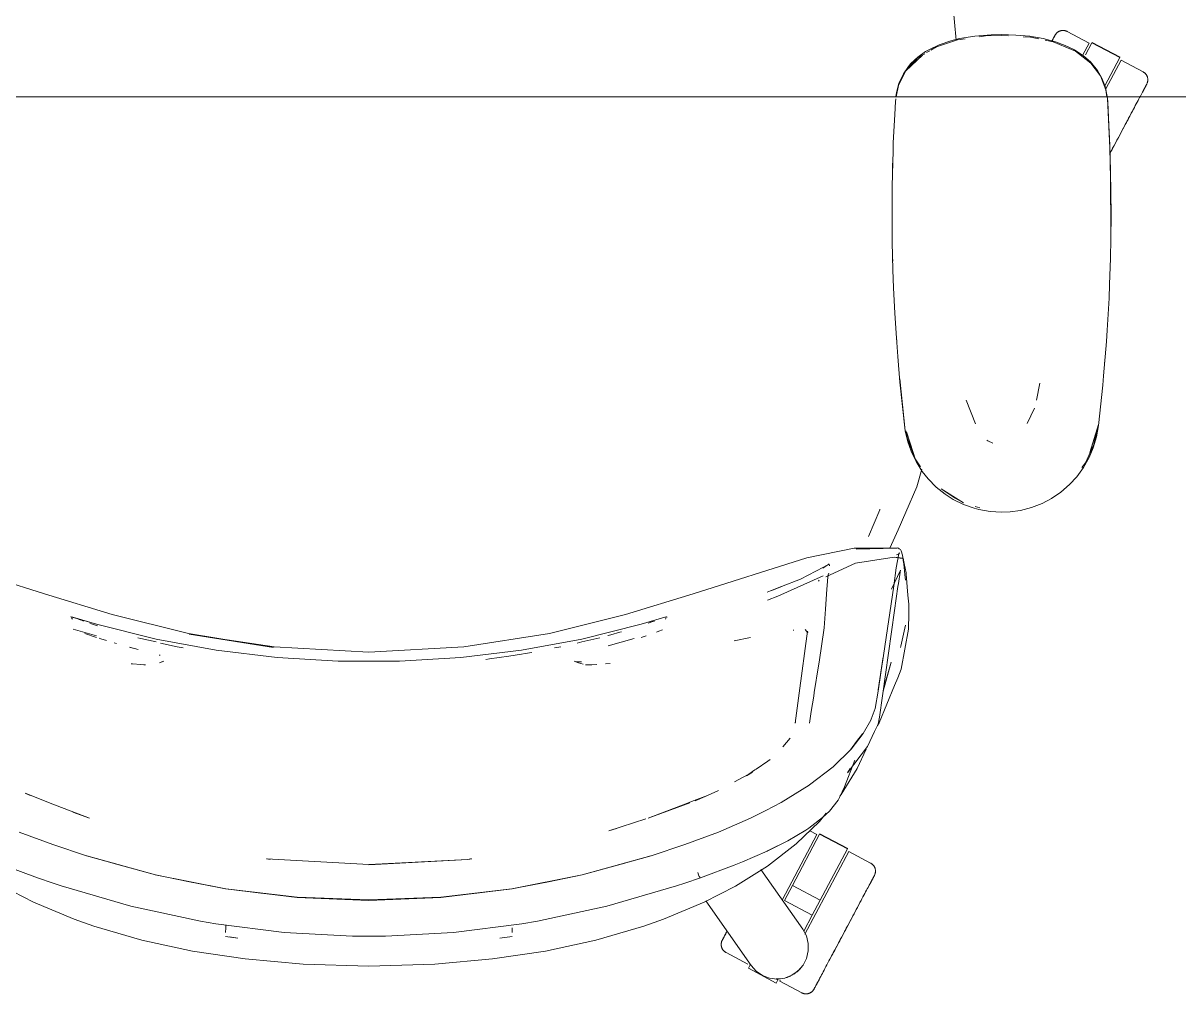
# Model space of a CAD drawing. Header units: millimetres. Extents: x 155927 to 317870, y -36033 to 97293.
# Drawn here: x 178124 to 178635, y 19791 to 20220 of the extents above; entities that cross this region are included whole.
import ezdxf

# ---------------------------------------------------------------- set-up
doc = ezdxf.new("R2010")
doc.units = ezdxf.units.MM
doc.header["$MEASUREMENT"] = 0
doc.layers.add('G-IMPT', color=8, linetype='CONTINUOUS', lineweight=9)
doc.layers.add('I-FURN', color=8, linetype='CONTINUOUS', lineweight=9)

msp = doc.modelspace()

# ---------------------------------------------------------------- linework, layer by layer
at = {"layer": 'G-IMPT'}
for p, q in [((178536.92, 20212.72), (178535.47, 20228.6)), ((178534.45, 20212.43), (178538.38, 20213.4)), ((178538.38, 20213.4), (178545.14, 20214.52)), ((178552.45, 20215.1), (178545.14, 20214.52)), ((178549.8, 20214.58), (178547.01, 20214.19)), ((178549.8, 20214.58), (178556.96, 20214.81)), ((178552.45, 20215.1), (178556.96, 20215.19)), ((178556.96, 20215.19), (178563.3, 20215.01)), ((178560.07, 20214.62), (178556.96, 20214.81)), ((178569.45, 20214.44), (178563.3, 20215.01)), ((178569.79, 20214.03), (178566.58, 20214.22)), ((178569.45, 20214.44), (178575.38, 20213.44)), ((178573.54, 20213.26), (178569.79, 20214.03)), ((178580.86, 20212.01), (178575.38, 20213.44)), ((178524.73, 20208.48), (178523.35, 20207.68)), ((178529.36, 20210.69), (178524.73, 20208.48)), ((178528.14, 20209.82), (178525.69, 20208.36)), ((178537.54, 20212.85), (178528.14, 20209.82)), ((178534.45, 20212.43), (178529.36, 20210.69)), ((178540.83, 20213.32), (178537.54, 20212.85)), ((178579.75, 20211.99), (178576.28, 20212.69)), ((178579.75, 20211.99), (178585.37, 20209.66)), ((178580.86, 20212.01), (178585.2, 20210.43)), ((178589.27, 20208.44), (178585.2, 20210.43)), ((178589.77, 20207.82), (178585.37, 20209.66)), ((178589.27, 20208.44), (178593.32, 20205.79)), ((178521.93, 20206.06), (178514.54, 20199.15)), ((178519.84, 20204.86), (178514.54, 20199.15)), ((178520.31, 20204.64), (178516.77, 20201.56)), ((178516.85, 20202.37), (178519.9, 20205.23)), ((178523, 20206.75), (178519.84, 20204.86)), ((178519.9, 20205.23), (178523.35, 20207.68)), ((178521.93, 20206.06), (178520.46, 20204.78)), ((178525.22, 20208.08), (178523.78, 20207.22)), ((178596.55, 20202.6), (178589.77, 20207.82)), ((178593.32, 20205.79), (178596.36, 20203.12)), ((178599.43, 20199.38), (178596.36, 20203.12)), ((178513.43, 20196.92), (178514.54, 20199.15)), ((178513.52, 20197.82), (178515.72, 20201.04)), ((178514.54, 20199.15), (178516.77, 20201.56)), ((178516.85, 20202.37), (178515.72, 20201.04)), ((178600.72, 20196.98), (178596.55, 20202.6)), ((178601.39, 20195.95), (178599.43, 20199.38)), ((178510.46, 20189.54), (178511.53, 20193.5)), ((178513.43, 20196.92), (178511.33, 20192.66)), ((178513.52, 20197.82), (178511.53, 20193.5)), ((178603.13, 20190.78), (178600.72, 20196.98)), ((178601.39, 20195.95), (178602.79, 20192.3)), ((178510.22, 20187.61), (178510.46, 20189.54)), ((178511.33, 20192.66), (178510.39, 20187.61)), ((178603.15, 20190.96), (178602.79, 20192.3)), ((178603.13, 20190.78), (178603.61, 20187.61)), ((178603.15, 20190.96), (178603.6, 20188.56)), ((178603.85, 20186.92), (178603.6, 20188.56)), ((178509.68, 20179.87), (178509.96, 20185.54)), ((178510.24, 20186.79), (178509.96, 20185.31)), ((178509.96, 20185.54), (178510.12, 20186.79)), ((178604.9, 20166.34), (178603.85, 20186.92)), ((178604.94, 20165.13), (178603.85, 20186.92)), ((178603.85, 20186.92), (178603.96, 20185.31)), ((178604.94, 20165.13), (178603.96, 20185.31)), ((178509.68, 20179.87), (178509.06, 20167.31)), ((178508.94, 20163.77), (178509.06, 20167.31)), ((178508.56, 20148.1), (178508.94, 20163.77)), ((178605.4, 20144.95), (178604.9, 20166.34)), ((178605.24, 20154.78), (178604.9, 20166.34)), ((178604.9, 20166.34), (178604.94, 20165.13)), ((178605.4, 20144.95), (178604.94, 20165.13)), ((178508.85, 20159.72), (178508.74, 20157.04)), ((178508.74, 20154.82), (178508.74, 20157.04)), ((178605.36, 20124.76), (178605.24, 20154.78)), ((178605.4, 20144.95), (178605.24, 20154.78)), ((178605.24, 20154.78), (178605.44, 20135.56)), ((178508.56, 20148.1), (178508.51, 20143.59)), ((178605.38, 20146.98), (178605.3, 20149.19)), ((178605.36, 20144.95), (178605.38, 20146.98)), ((178508.51, 20143.59), (178508.52, 20128.87)), ((178605.36, 20124.76), (178605.4, 20144.95)), ((178605.36, 20124.76), (178605.44, 20135.56)), ((178508.59, 20123.4), (178508.52, 20128.87)), ((178508.59, 20123.4), (178508.88, 20111.09)), ((178605.36, 20124.76), (178605.19, 20116.34)), ((178508.72, 20116.62), (178508.73, 20118.7)), ((178508.8, 20114.97), (178508.72, 20116.62)), ((178604.8, 20104.58), (178605.19, 20116.34)), ((178509.18, 20103.22), (178508.88, 20111.09)), ((178604.94, 20109.47), (178605.05, 20111.4)), ((178605.05, 20111.4), (178605.07, 20112.9)), ((178509.18, 20103.22), (178509.72, 20091.91)), ((178604.8, 20104.58), (178604.55, 20098.56)), ((178603.74, 20084.42), (178604.55, 20098.56)), ((178510.28, 20083.04), (178509.72, 20091.91)), ((178510.28, 20083.04), (178511.01, 20072.75)), ((178510.41, 20081), (178510.32, 20082.9)), ((178510.41, 20081), (178510.55, 20079.58)), ((178603.41, 20079.33), (178603.74, 20084.42)), ((178603.41, 20079.33), (178602.16, 20064.28)), ((178511.99, 20061.35), (178511.01, 20072.75)), ((178602.76, 20071.15), (178602.59, 20069.47)), ((178514.34, 20039.92), (178511.89, 20062.87)), ((178511.89, 20062.87), (178514.01, 20042.73)), ((178514.34, 20039.92), (178511.99, 20061.35)), ((178573.94, 20060.94), (178572.37, 20053.5)), ((178601.82, 20060.15), (178599.91, 20042.22)), ((178602.16, 20064.28), (178601.82, 20060.15)), ((178541.24, 20053.44), (178545.39, 20043.01)), ((178568.34, 20043.1), (178571.61, 20049.89)), ((178514.34, 20039.92), (178514.01, 20042.73)), ((178514.34, 20039.92), (178515.5, 20034.95)), ((178514.56, 20039.84), (178515.14, 20036.79)), ((178518.74, 20027.56), (178514.93, 20039.42)), ((178517.84, 20030.27), (178514.93, 20039.42)), ((178599.91, 20042.73), (178596.08, 20030.27)), ((178596.08, 20030.27), (178599, 20039.42)), ((178597.87, 20033.76), (178599.78, 20042.17)), ((178599.91, 20042.73), (178599, 20039.42)), ((178599.91, 20042.22), (178599.02, 20037.18)), ((178515.14, 20036.79), (178518.34, 20028.6)), ((178516.95, 20030.82), (178515.5, 20034.95)), ((178550.91, 20035.49), (178550.46, 20035.78)), ((178553.14, 20034.47), (178550.91, 20035.49)), ((178597.55, 20032.31), (178599.02, 20037.18)), ((178519.14, 20026.24), (178516.95, 20030.82)), ((178518.74, 20027.56), (178517.84, 20030.27)), ((178597.87, 20033.76), (178594.13, 20025.7)), ((178595.74, 20028.08), (178597.55, 20032.31)), ((178518.74, 20027.56), (178521.17, 20023.99)), ((178519.14, 20026.24), (178521.87, 20021.92)), ((178592.54, 20023.59), (178594.13, 20025.7)), ((178595.74, 20028.08), (178593.23, 20023.63)), ((178519.43, 20015.08), (178521.68, 20022.9)), ((178524.49, 20018.61), (178521.87, 20021.92)), ((178590.23, 20019.55), (178587.07, 20016.11)), ((178590.23, 20019.55), (178593.23, 20023.63)), ((178519.43, 20015.08), (178514.57, 20003.96)), ((178528.04, 20015), (178524.49, 20018.61)), ((178528.04, 20015), (178532.01, 20011.81)), ((178540.17, 20007.95), (178530.22, 20014.28)), ((178536.49, 20010.11), (178530.22, 20014.28)), ((178583.23, 20012.79), (178587.07, 20016.11)), ((178535.56, 20009.55), (178532.01, 20011.81)), ((178540.07, 20007.31), (178535.56, 20009.55)), ((178540.17, 20007.95), (178536.49, 20010.11)), ((178579.06, 20009.96), (178574.9, 20007.77)), ((178579.06, 20009.96), (178583.23, 20012.79)), ((178498.12, 19993.06), (178503.04, 20004.92)), ((178503.14, 20005.18), (178503.04, 20004.92)), ((178514.57, 20003.96), (178511.15, 19996.12)), ((178540.07, 20007.31), (178544.84, 20005.6)), ((178546.97, 20005.03), (178544.84, 20005.6)), ((178545.28, 20006.4), (178547.31, 20005.78)), ((178551.92, 20004.15), (178546.97, 20005.03)), ((178556.96, 20003.86), (178551.92, 20004.15)), ((178556.96, 20003.86), (178560.81, 20004.03)), ((178565.32, 20004.68), (178560.81, 20004.03)), ((178565.32, 20004.68), (178570.19, 20005.94)), ((178574.9, 20007.77), (178570.19, 20005.94)), ((178511.15, 19996.12), (178507.58, 19987.95)), ((178133.37, 19967.73), (178083.13, 19983.72)), ((178420.49, 19967.73), (178470.73, 19983.72)), ((178470.73, 19983.72), (178491.68, 19987.92)), ((178491.68, 19987.92), (178510.55, 19987.96)), ((178492.38, 19981.29), (178509.43, 19984)), ((178492.57, 19987.48), (178511.02, 19988.06)), ((178492.57, 19987.48), (178510.55, 19987.96)), ((178513.01, 19983.32), (178509.43, 19984)), ((178513.01, 19983.32), (178509.47, 19983.94)), ((178509.47, 19983.94), (178513.42, 19983.55)), ((178511.13, 19988.09), (178510.27, 19987.9)), ((178510.27, 19987.9), (178510.38, 19987.92)), ((178510.55, 19987.96), (178510.38, 19987.92)), ((178511.48, 19985.46), (178510.38, 19979.19)), ((178510.94, 19985.11), (178510.44, 19985.03)), ((178511.02, 19988.06), (178510.55, 19987.96)), ((178510.94, 19985.11), (178511.48, 19985.43)), ((178511.13, 19988.09), (178511.71, 19987.7)), ((178511.31, 19984.84), (178511.87, 19985.93)), ((178511.31, 19984.84), (178511.48, 19985.46)), ((178511.48, 19985.43), (178511.87, 19985.93)), ((178512.2, 19987.32), (178511.71, 19987.7)), ((178512.2, 19987.32), (178512.52, 19986.78)), ((178513.07, 19984.92), (178512.52, 19986.78)), ((178513.61, 19981.64), (178513.07, 19984.92)), ((178513.87, 19981.23), (178513.42, 19983.55)), ((178468.01, 19974.3), (178478.12, 19979.58)), ((178480.58, 19980.93), (178477.87, 19979.09)), ((178480.58, 19980.93), (178478.12, 19979.58)), ((178492.38, 19981.29), (178479.2, 19975.3)), ((178480.58, 19980.93), (178480.41, 19980.96)), ((178480.71, 19980.9), (178480.58, 19980.93)), ((178480.85, 19980.21), (178480.71, 19980.9)), ((178508.28, 19969.79), (178512.28, 19978.22)), ((178509.26, 19971.34), (178510.38, 19979.19)), ((178512.28, 19978.22), (178512.14, 19977.35)), ((178513.61, 19981.64), (178513.68, 19981.03)), ((178514.2, 19976.34), (178513.68, 19981.03)), ((178513.87, 19981.23), (178514.68, 19976.98)), ((178457.91, 19966.75), (178478.06, 19975.67)), ((178468.01, 19974.3), (178459.54, 19971.04)), ((178475.89, 19973.29), (178476.17, 19973.73)), ((178479.66, 19969.87), (178479.92, 19973.28)), ((178479.96, 19973.65), (178479.92, 19973.28)), ((178479.96, 19973.65), (178480.24, 19976.11)), ((178480.24, 19976.11), (178480.27, 19976.17)), ((178480.54, 19976.95), (178480.27, 19976.17)), ((178512.14, 19977.35), (178511.31, 19972.33)), ((178514.2, 19976.34), (178514.41, 19973.75)), ((178514.72, 19976.51), (178514.68, 19976.98)), ((178515.52, 19967.19), (178514.72, 19976.51)), ((178454.64, 19969.02), (178453.23, 19968.47)), ((178454.64, 19969.02), (178459.75, 19971.05)), ((178459.54, 19971.04), (178454.64, 19969.02)), ((178459.75, 19971.05), (178455.22, 19969.25)), ((178479.66, 19969.87), (178479.03, 19961.03)), ((178504.71, 19940.46), (178509.26, 19971.34)), ((178509.65, 19960.37), (178511.09, 19971.03)), ((178511.31, 19972.33), (178511.09, 19971.03)), ((178163.34, 19958.55), (178133.37, 19967.73)), ((178420.49, 19967.73), (178390.51, 19958.55)), ((178453.32, 19965), (178457.91, 19966.75)), ((178515.52, 19967.19), (178515.86, 19963.23)), ((178515.86, 19963.23), (178515.86, 19959.06)), ((178145.17, 19957.59), (178144.93, 19957.46)), ((178156.39, 19954.32), (178145.17, 19957.59)), ((178163.34, 19958.55), (178197.03, 19950.24)), ((178356.83, 19950.24), (178390.51, 19958.55)), ((178408.46, 19957.53), (178408.16, 19957.46)), ((178408.68, 19957.59), (178408.46, 19957.53)), ((178408.92, 19957.5), (178408.68, 19957.59)), ((178478.41, 19952.78), (178479.03, 19961.03)), ((178509.65, 19960.37), (178502.98, 19913.15)), ((178515.84, 19952.09), (178515.86, 19959.06)), ((178145.71, 19956.5), (178145.32, 19957.11)), ((178145.71, 19956.5), (178145.56, 19956.71)), ((178156.39, 19954.32), (178145.57, 19957.44)), ((178145.86, 19957.38), (178145.57, 19957.44)), ((178156.39, 19954.32), (178145.86, 19957.38)), ((178149.64, 19956.05), (178148.57, 19956.45)), ((178150.61, 19955.7), (178149.64, 19956.05)), ((178153.36, 19954.71), (178154.17, 19954.43)), ((178156.39, 19953.69), (178154.17, 19954.43)), ((178182.71, 19947.77), (178156.39, 19954.32)), ((178156.39, 19953.69), (178156.85, 19953.54)), ((178371.15, 19947.77), (178397.46, 19954.32)), ((178397.46, 19954.32), (178407.89, 19957.39)), ((178402.66, 19955.48), (178400.56, 19954.74)), ((178402.66, 19955.48), (178403.32, 19955.72)), ((178408.16, 19957.46), (178407.89, 19957.39)), ((178408.15, 19956.5), (178408.53, 19957.11)), ((178408.15, 19956.5), (178408.29, 19956.71)), ((178478.4, 19952.7), (178476.19, 19937.49)), ((178478.4, 19952.7), (178478.41, 19952.78)), ((178514.43, 19953.96), (178512.38, 19944.65)), ((178156.4, 19949.13), (178145.97, 19952.16)), ((178151.21, 19950.25), (178153.38, 19949.49)), ((178154.09, 19949.24), (178153.38, 19949.49)), ((178154.09, 19949.24), (178156.4, 19948.47)), ((178157.53, 19948.09), (178158.31, 19947.84)), ((178158.31, 19947.84), (178160.81, 19947.05)), ((178175.97, 19948.01), (178174.69, 19948.35)), ((178182.72, 19946.45), (178175.97, 19948.01)), ((178182.71, 19947.77), (178209.38, 19942.84)), ((178197.03, 19950.24), (178234.77, 19943.98)), ((178234.94, 19944.24), (178197.4, 19949.97)), ((178234.77, 19943.98), (178197.4, 19949.97)), ((178356.83, 19950.24), (178318.91, 19944.24)), ((178371.15, 19947.77), (178344.48, 19942.84)), ((178377.88, 19948.01), (178371.13, 19946.45)), ((178377.88, 19948.01), (178379.18, 19948.34)), ((178382.9, 19949.31), (178382.72, 19949.26)), ((178394.36, 19948.04), (178382.85, 19944.81)), ((178384.04, 19949.62), (178382.9, 19949.31)), ((178384.04, 19949.62), (178388.04, 19950.74)), ((178388.04, 19950.74), (178388.72, 19950.95)), ((178397.45, 19948.48), (178399.67, 19949.21)), ((178405.22, 19951.19), (178404.2, 19950.82)), ((178405.22, 19951.19), (178406.87, 19951.81)), ((178438.6, 19947.01), (178445.85, 19948.42)), ((178465.07, 19951.69), (178464.73, 19951.65)), ((178467.4, 19923.86), (178471.14, 19951.19)), ((178470.02, 19952.04), (178471.26, 19950.48)), ((178471.14, 19951.19), (178471.18, 19950.93)), ((178471.23, 19950.69), (178471.18, 19950.93)), ((178515.84, 19952.09), (178512.6, 19934.4)), ((178164.1, 19946.06), (178165.22, 19945.73)), ((178170.89, 19944.15), (178174.75, 19943.16)), ((178170.89, 19944.15), (178172.42, 19943.76)), ((178192.12, 19944.29), (178184.7, 19946)), ((178194.75, 19943.82), (178192.12, 19944.29)), ((178209.38, 19942.84), (178236.3, 19939.54)), ((178234.94, 19944.24), (178276.93, 19941.88)), ((178318.91, 19944.24), (178276.93, 19941.88)), ((178344.48, 19942.84), (178317.56, 19939.54)), ((178359.11, 19943.8), (178361.92, 19944.34)), ((178369.15, 19946), (178371.13, 19946.45)), ((178512.38, 19944.65), (178512.23, 19944.07)), ((178184.51, 19940.56), (178184.1, 19940.69)), ((178186.11, 19937.89), (178184.17, 19937.2)), ((178186.11, 19937.89), (178185.26, 19937.71)), ((178263.37, 19937.89), (178236.3, 19939.54)), ((178290.49, 19937.89), (178263.37, 19937.89)), ((178290.49, 19937.89), (178317.56, 19939.54)), ((178330.32, 19938.93), (178328.67, 19938.74)), ((178338.85, 19940.22), (178330.32, 19938.93)), ((178338.85, 19940.22), (178344.47, 19941.07)), ((178344.47, 19941.07), (178346.1, 19941.32)), ((178349, 19941.87), (178346.1, 19941.32)), ((178368.79, 19937.67), (178367.74, 19937.89)), ((178367.74, 19937.89), (178369.69, 19937.2)), ((178368.79, 19937.67), (178371.09, 19937.64)), ((178369.69, 19937.2), (178371.84, 19936.6)), ((178370.95, 19937.63), (178371.09, 19937.64)), ((178476.19, 19937.49), (178475.95, 19935.94)), ((178504.61, 19939.86), (178502.32, 19924.69)), ((178504.71, 19940.46), (178502.38, 19925.27)), ((178504.61, 19939.86), (178502.38, 19925.27)), ((178508.1, 19937.58), (178504.6, 19924.63)), ((178508.1, 19937.58), (178504.75, 19925.69)), ((178172.24, 19936.73), (178171.76, 19936.76)), ((178175.95, 19936.46), (178172.24, 19936.73)), ((178175.95, 19936.46), (178177.32, 19936.36)), ((178178.02, 19936.35), (178177.32, 19936.36)), ((178372.8, 19936.35), (178377.85, 19936.44)), ((178372.8, 19936.35), (178375.58, 19936.35)), ((178377.85, 19936.44), (178375.58, 19936.35)), ((178381.65, 19936.75), (178383.74, 19936.96)), ((178475.95, 19935.94), (178474.08, 19924.16)), ((178512.6, 19934.4), (178511, 19930.54)), ((178502.82, 19910.72), (178509.61, 19927.17)), ((178509.61, 19927.17), (178511, 19930.54)), ((178467.4, 19923.86), (178465.62, 19910.5)), ((178472.76, 19915.67), (178473.82, 19922.5)), ((178473.82, 19922.5), (178474.08, 19924.16)), ((178501.02, 19917.02), (178502.32, 19924.69)), ((178499.26, 19912.23), (178501.02, 19917.02)), ((178472.76, 19915.67), (178472.01, 19910.59)), ((178495.76, 19905.98), (178499.05, 19911.81)), ((178499.26, 19912.23), (178499.05, 19911.81)), ((178502.98, 19913.15), (178502.33, 19910.16)), ((178465.62, 19910.5), (178465.77, 19910.97)), ((178497.7, 19900.22), (178500.76, 19906.8)), ((178500.76, 19906.8), (178502.33, 19910.16)), ((178502.05, 19909.55), (178502.82, 19910.72)), ((178460.12, 19900), (178463.46, 19903.91)), ((178495.43, 19905.75), (178490.04, 19898.8)), ((178490.04, 19898.8), (178492.84, 19902.37)), ((178490.34, 19899.01), (178495.76, 19905.98)), ((178495.43, 19905.75), (178492.84, 19902.37)), ((178490.34, 19899.01), (178482.44, 19891.28)), ((178488.78, 19888.57), (178497.7, 19900.22)), ((178493.08, 19890.46), (178497.06, 19899.09)), ((178448.36, 19890.23), (178453.49, 19893.73)), ((178453.49, 19893.73), (178454.59, 19894.48)), ((178482.44, 19891.28), (178472.01, 19883.25)), ((178492.02, 19894.23), (178487.51, 19882.32)), ((178438.69, 19884.6), (178446.79, 19888.79)), ((178444.02, 19887.28), (178447.78, 19889.84)), ((178444.02, 19887.28), (178446.79, 19888.79)), ((178447.78, 19889.84), (178448.36, 19890.23)), ((178485.95, 19879.01), (178493.08, 19890.46)), ((178488.78, 19888.57), (178489.9, 19890.52)), ((178465.65, 19879.2), (178471.75, 19883.09)), ((178472.01, 19883.25), (178471.75, 19883.09)), ((178486.43, 19880.09), (178487.51, 19882.32)), ((178134.14, 19875.81), (178124.81, 19879.53)), ((178124.81, 19879.53), (178127.05, 19878.53)), ((178135.86, 19875.14), (178134.14, 19875.81)), ((178417.99, 19875.14), (178419.72, 19875.81)), ((178426.8, 19878.53), (178419.72, 19875.81)), ((178426.8, 19878.53), (178421.35, 19876.22)), ((178431.65, 19880.73), (178426.8, 19878.53)), ((178465.65, 19879.2), (178459.42, 19875.44)), ((178484.65, 19876.52), (178480.78, 19871.66)), ((178485.26, 19877.66), (178484.65, 19876.52)), ((178485.26, 19877.66), (178486.43, 19880.09)), ((178485.95, 19879.01), (178485.45, 19878.25)), ((178153.31, 19868.43), (178135.86, 19875.14)), ((178153.31, 19868.43), (178145.88, 19871.15)), ((178400.54, 19868.43), (178418.95, 19875.25)), ((178400.54, 19868.43), (178417.99, 19875.14)), ((178452.63, 19871.87), (178445.9, 19868.48)), ((178452.63, 19871.87), (178459.42, 19875.44)), ((178479.34, 19870.76), (178476.34, 19867.09)), ((178477.76, 19868.76), (178480.78, 19871.66)), ((178383.07, 19862.9), (178399.56, 19868.15)), ((178431.68, 19862.3), (178445.9, 19868.48)), ((178476.34, 19867.09), (178466.05, 19857.13)), ((178477.76, 19868.76), (178471.63, 19864.05)), ((178137.05, 19856.84), (178122.18, 19862.3)), ((178383.07, 19862.9), (178386.51, 19863.98)), ((178431.68, 19862.3), (178416.8, 19856.84)), ((178462.34, 19858.45), (178470.34, 19863.18)), ((178471.63, 19864.05), (178470.34, 19863.18)), ((178137.05, 19856.84), (178151.97, 19851.83)), ((178401.88, 19851.83), (178416.8, 19856.84)), ((178453.29, 19853.92), (178462.34, 19858.45)), ((178453.29, 19853.92), (178461.74, 19858.14)), ((178453.44, 19847.33), (178466.05, 19857.13)), ((178453.73, 19854.14), (178462.34, 19858.45)), ((178462.34, 19858.45), (178461.74, 19858.14)), ((178182.47, 19843.45), (178151.97, 19851.83)), ((178165.22, 19848.1), (178152.06, 19851.88)), ((178182.47, 19843.45), (178152.06, 19851.88)), ((178276.93, 19847.95), (178231.59, 19850.45)), ((178231.59, 19850.45), (178233.2, 19850.22)), ((178231.65, 19850.49), (178231.89, 19850.45)), ((178233.2, 19850.22), (178231.89, 19850.45)), ((178276.93, 19847.89), (178320.65, 19850.22)), ((178276.93, 19847.95), (178320.65, 19850.22)), ((178320.65, 19850.22), (178322.43, 19850.48)), ((178320.65, 19850.22), (178321.96, 19850.45)), ((178322.2, 19850.49), (178321.96, 19850.45)), ((178371.38, 19843.45), (178401.79, 19851.88)), ((178371.38, 19843.45), (178401.88, 19851.83)), ((178388.63, 19848.1), (178401.79, 19851.88)), ((178453.29, 19853.92), (178442.33, 19849.15)), ((178453.73, 19854.14), (178453.29, 19853.92)), ((178130.28, 19842.07), (178115.2, 19847.67)), ((178165.22, 19848.1), (178182.47, 19843.45)), ((178388.63, 19848.1), (178371.38, 19843.45)), ((178438.65, 19847.67), (178423.69, 19842.1)), ((178442.33, 19849.15), (178438.65, 19847.67)), ((178453.44, 19847.33), (178439.15, 19838.35)), ((178130.28, 19842.07), (178137.1, 19839.73)), ((178213.6, 19837.28), (178182.35, 19843.49)), ((178182.35, 19843.49), (178213.52, 19837.28)), ((178182.47, 19843.45), (178197.49, 19840.37)), ((178213.6, 19837.28), (178197.49, 19840.37)), ((178371.38, 19843.45), (178340.26, 19837.28)), ((178340.26, 19837.28), (178356.36, 19840.37)), ((178371.38, 19843.45), (178340.34, 19837.28)), ((178371.38, 19843.45), (178356.36, 19840.37)), ((178423.69, 19842.14), (178416.76, 19839.73)), ((178422.9, 19843.37), (178422.48, 19844.42)), ((178422.48, 19844.42), (178422.7, 19843.83)), ((178422.9, 19843.37), (178422.7, 19843.83)), ((178422.9, 19843.37), (178423.18, 19842.72)), ((178422.9, 19843.37), (178423.29, 19842.54)), ((178423.18, 19842.72), (178423.29, 19842.54)), ((178423.56, 19842.13), (178423.29, 19842.54)), ((178423.29, 19842.54), (178423.51, 19842.15)), ((178423.56, 19842.13), (178423.51, 19842.15)), ((178423.56, 19842.13), (178423.69, 19842.14)), ((178423.69, 19842.1), (178423.56, 19842.13)), ((178128.48, 19831.26), (178114.7, 19838.35)), ((178140.7, 19838.54), (178137.1, 19839.73)), ((178140.7, 19838.54), (178171.53, 19829.59)), ((178245.11, 19833.45), (178213.52, 19837.28)), ((178229.07, 19835.33), (178213.6, 19837.28)), ((178245.15, 19833.49), (178213.6, 19837.28)), ((178229.07, 19835.33), (178245.15, 19833.49)), ((178308.7, 19833.49), (178340.26, 19837.28)), ((178308.7, 19833.49), (178324.78, 19835.33)), ((178308.74, 19833.45), (178340.34, 19837.28)), ((178340.26, 19837.28), (178324.78, 19835.33)), ((178382.32, 19829.59), (178413.15, 19838.54)), ((178413.15, 19838.54), (178416.76, 19839.73)), ((178439.15, 19838.35), (178425.37, 19831.26)), ((178146.45, 19823.74), (178128.48, 19831.26)), ((178276.93, 19832.12), (178245.11, 19833.45)), ((178245.15, 19833.49), (178260.04, 19832.82)), ((178245.15, 19833.49), (178276.93, 19832.35)), ((178260.04, 19832.82), (178276.93, 19832.35)), ((178308.7, 19833.49), (178276.93, 19832.35)), ((178308.74, 19833.45), (178276.93, 19832.12)), ((178293.81, 19832.82), (178276.93, 19832.35)), ((178293.81, 19832.82), (178308.7, 19833.49)), ((178407.4, 19823.74), (178425.37, 19831.26)), ((178202.32, 19822.93), (178171.53, 19829.59)), ((178382.32, 19829.59), (178351.53, 19822.93)), ((178146.45, 19823.74), (178155.19, 19820.67)), ((178155.19, 19820.67), (178176.43, 19814.5)), ((178209.24, 19821.74), (178202.32, 19822.93)), ((178239.41, 19817.93), (178209.24, 19821.74)), ((178213.48, 19817.85), (178213.56, 19819.95)), ((178213.6, 19821.19), (178213.56, 19819.95)), ((178314.44, 19817.93), (178344.61, 19821.74)), ((178340.3, 19819.95), (178340.37, 19817.85)), ((178344.61, 19821.74), (178351.53, 19822.93)), ((178398.66, 19820.67), (178377.42, 19814.5)), ((178398.66, 19820.67), (178407.4, 19823.74)), ((178176.43, 19814.5), (178198.8, 19809.68)), ((178213.48, 19817.85), (178213.48, 19817.96)), ((178213.51, 19816.09), (178218.93, 19815.44)), ((178215.16, 19816.01), (178218.93, 19815.44)), ((178269.61, 19816.31), (178239.41, 19817.93)), ((178269.61, 19816.31), (178276.93, 19816.22)), ((178284.24, 19816.31), (178276.93, 19816.22)), ((178284.24, 19816.31), (178314.44, 19817.93)), ((178340.34, 19816.09), (178334.93, 19815.44)), ((178340.37, 19817.85), (178340.37, 19817.96)), ((178377.42, 19814.5), (178355.06, 19809.68)), ((178222.21, 19806.19), (178198.8, 19809.68)), ((178355.06, 19809.68), (178331.64, 19806.19)), ((178247.79, 19803.93), (178222.21, 19806.19)), ((178331.64, 19806.19), (178306.07, 19803.93)), ((178276.93, 19803.08), (178247.79, 19803.93)), ((178306.07, 19803.93), (178276.93, 19803.08))]:
    msp.add_line(p, q, dxfattribs=at)
at = {"layer": 'I-FURN'}
for p, q in [((178579.68, 20213.08), (178579.87, 20213.44)), ((178579.97, 20213.62), (178579.79, 20213.28)), ((178579.87, 20213.44), (178580.04, 20213.76)), ((178580.12, 20213.91), (178579.97, 20213.62)), ((178580.04, 20213.76), (178580.19, 20214.04)), ((178580.26, 20214.17), (178580.12, 20213.91)), ((178580.19, 20214.04), (178580.32, 20214.28)), ((178580.38, 20214.39), (178580.26, 20214.17)), ((178580.32, 20214.28), (178580.42, 20214.48)), ((178580.47, 20214.57), (178580.38, 20214.39)), ((178580.42, 20214.48), (178580.51, 20214.64)), ((178580.55, 20214.71), (178580.47, 20214.57)), ((178580.51, 20214.64), (178580.58, 20214.76)), ((178580.6, 20214.81), (178580.55, 20214.71)), ((178580.58, 20214.76), (178580.62, 20214.84)), ((178580.63, 20214.87), (178580.6, 20214.81)), ((178580.62, 20214.84), (178580.64, 20214.89)), ((178580.64, 20214.89), (178580.63, 20214.87)), ((178580.64, 20214.89), (178580.72, 20215.03)), ((178580.64, 20214.89), (178580.64, 20214.89)), ((178580.72, 20215.03), (178580.81, 20215.17)), ((178580.81, 20215.17), (178580.9, 20215.3)), ((178580.9, 20215.3), (178580.99, 20215.43)), ((178580.99, 20215.43), (178581.09, 20215.56)), ((178581.09, 20215.56), (178581.2, 20215.68)), ((178581.2, 20215.68), (178581.31, 20215.8)), ((178581.31, 20215.8), (178581.42, 20215.92)), ((178581.42, 20215.92), (178581.54, 20216.02)), ((178581.54, 20216.02), (178581.66, 20216.13)), ((178581.66, 20216.13), (178581.79, 20216.23)), ((178581.79, 20216.23), (178581.92, 20216.32)), ((178581.92, 20216.32), (178582.05, 20216.41)), ((178582.05, 20216.41), (178582.19, 20216.49)), ((178582.19, 20216.49), (178582.33, 20216.57)), ((178582.33, 20216.57), (178582.48, 20216.64)), ((178582.48, 20216.64), (178582.63, 20216.71)), ((178582.63, 20216.71), (178582.77, 20216.77)), ((178582.77, 20216.77), (178582.93, 20216.82)), ((178582.93, 20216.82), (178583.08, 20216.87)), ((178583.08, 20216.87), (178583.24, 20216.91)), ((178583.24, 20216.91), (178583.39, 20216.95)), ((178583.39, 20216.95), (178583.55, 20216.98)), ((178583.55, 20216.98), (178583.71, 20217)), ((178583.71, 20217), (178583.87, 20217.02)), ((178583.87, 20217.02), (178584.03, 20217.03)), ((178584.03, 20217.03), (178584.19, 20217.03)), ((178584.19, 20217.03), (178584.36, 20217.03)), ((178584.36, 20217.03), (178584.52, 20217.02)), ((178584.52, 20217.02), (178584.68, 20217)), ((178584.68, 20217), (178584.84, 20216.98)), ((178584.84, 20216.98), (178584.99, 20216.95)), ((178584.99, 20216.95), (178585.15, 20216.92)), ((178585.15, 20216.92), (178585.31, 20216.88)), ((178585.31, 20216.88), (178585.46, 20216.83)), ((178585.46, 20216.83), (178585.61, 20216.77)), ((178585.61, 20216.77), (178585.76, 20216.72)), ((178585.76, 20216.72), (178585.91, 20216.65)), ((178585.91, 20216.65), (178586.06, 20216.58)), ((178586.06, 20216.58), (178586.09, 20216.56)), ((178595.78, 20211.41), (178586.09, 20216.56)), ((178579.25, 20212.26), (178579.47, 20212.69)), ((178579.59, 20212.91), (178579.37, 20212.5)), ((178579.47, 20212.69), (178579.68, 20213.08)), ((178579.79, 20213.28), (178579.59, 20212.91)), ((178593.02, 20206.22), (178595.78, 20211.41)), ((178594.2, 20206.3), (178597.01, 20211.59)), ((178597.01, 20211.59), (178609.37, 20205.02)), ((178609.46, 20205.19), (178597.1, 20211.76)), ((178609.37, 20205.02), (178602.72, 20192.51)), ((178603.17, 20191.23), (178609.91, 20203.9)), ((178619.59, 20198.75), (178609.91, 20203.9)), ((178619.59, 20198.75), (178619.73, 20198.67)), ((178619.73, 20198.67), (178619.87, 20198.58)), ((178619.87, 20198.58), (178620.01, 20198.49)), ((178620.01, 20198.49), (178620.14, 20198.4)), ((178620.14, 20198.4), (178620.26, 20198.3)), ((178620.26, 20198.3), (178620.38, 20198.2)), ((178620.38, 20198.2), (178620.5, 20198.09)), ((178620.5, 20198.09), (178620.62, 20197.97)), ((178620.62, 20197.97), (178620.73, 20197.85)), ((178620.73, 20197.85), (178620.83, 20197.73)), ((178620.83, 20197.73), (178620.93, 20197.6)), ((178620.93, 20197.6), (178621.02, 20197.47)), ((178620.93, 20192.68), (178621.04, 20192.88)), ((178621.09, 20192.98), (178620.99, 20192.8)), ((178621.02, 20197.47), (178621.11, 20197.34)), ((178621.04, 20192.88), (178621.13, 20193.04)), ((178621.16, 20193.12), (178621.09, 20192.98)), ((178621.11, 20197.34), (178621.19, 20197.2)), ((178621.13, 20193.04), (178621.19, 20193.17)), ((178621.22, 20193.22), (178621.16, 20193.12)), ((178621.19, 20197.2), (178621.27, 20197.06)), ((178621.19, 20193.17), (178621.23, 20193.25)), ((178621.25, 20193.28), (178621.22, 20193.22)), ((178621.23, 20193.25), (178621.26, 20193.29)), ((178621.26, 20193.3), (178621.25, 20193.28)), ((178621.28, 20193.33), (178621.26, 20193.3)), ((178621.26, 20193.29), (178621.26, 20193.3)), ((178621.27, 20197.06), (178621.34, 20196.91)), ((178621.35, 20193.48), (178621.28, 20193.33)), ((178621.34, 20196.91), (178621.41, 20196.77)), ((178621.42, 20193.63), (178621.35, 20193.48)), ((178621.41, 20196.77), (178621.47, 20196.62)), ((178621.48, 20193.78), (178621.42, 20193.63)), ((178621.47, 20196.62), (178621.52, 20196.46)), ((178621.53, 20193.93), (178621.48, 20193.78)), ((178621.52, 20196.46), (178621.57, 20196.31)), ((178621.58, 20194.08), (178621.53, 20193.93)), ((178621.57, 20196.31), (178621.61, 20196.15)), ((178621.62, 20194.24), (178621.58, 20194.08)), ((178621.61, 20196.15), (178621.65, 20196)), ((178621.65, 20194.4), (178621.62, 20194.24)), ((178621.65, 20196), (178621.68, 20195.84)), ((178621.68, 20194.55), (178621.65, 20194.4)), ((178621.68, 20195.84), (178621.7, 20195.68)), ((178621.7, 20194.71), (178621.68, 20194.55)), ((178621.7, 20195.68), (178621.72, 20195.52)), ((178621.72, 20194.87), (178621.7, 20194.71)), ((178621.72, 20195.52), (178621.73, 20195.36)), ((178621.73, 20195.04), (178621.72, 20194.87)), ((178621.73, 20195.36), (178621.73, 20195.2)), ((178621.73, 20195.2), (178621.73, 20195.04)), ((178618.1, 20187.36), (178618.44, 20187.99)), ((178618.44, 20187.99), (178618.76, 20188.59)), ((178618.93, 20188.91), (178618.61, 20188.32)), ((178618.76, 20188.59), (178619.06, 20189.16)), ((178619.22, 20189.46), (178618.93, 20188.91)), ((178619.06, 20189.16), (178619.35, 20189.7)), ((178619.49, 20189.97), (178619.22, 20189.46)), ((178619.35, 20189.7), (178619.61, 20190.2)), ((178619.75, 20190.46), (178619.49, 20189.97)), ((178619.61, 20190.2), (178619.86, 20190.67)), ((178619.99, 20190.9), (178619.75, 20190.46)), ((178619.86, 20190.67), (178620.09, 20191.1)), ((178620.2, 20191.31), (178619.99, 20190.9)), ((178620.09, 20191.1), (178620.3, 20191.49)), ((178620.4, 20191.69), (178620.2, 20191.31)), ((178620.3, 20191.49), (178620.49, 20191.84)), ((178620.58, 20192.02), (178620.4, 20191.69)), ((178620.49, 20191.84), (178620.66, 20192.16)), ((178620.74, 20192.32), (178620.58, 20192.02)), ((178620.66, 20192.16), (178620.8, 20192.44)), ((178620.88, 20192.58), (178620.74, 20192.32)), ((178620.8, 20192.44), (178620.93, 20192.68)), ((178620.99, 20192.8), (178620.88, 20192.58)), ((177561.96, 20187.61), (178961.96, 20187.61)), ((178961.96, 20187.61), (177561.96, 20187.61)), ((178615.32, 20182.13), (178615.76, 20182.95)), ((178615.76, 20182.95), (178616.19, 20183.75)), ((178616.19, 20183.75), (178616.6, 20184.53)), ((178616.6, 20184.53), (178617, 20185.28)), ((178617, 20185.28), (178617.38, 20186)), ((178617.38, 20186), (178617.75, 20186.7)), ((178617.75, 20186.7), (178618.1, 20187.36)), ((178612.47, 20176.76), (178612.97, 20177.7)), ((178613.23, 20178.2), (178612.74, 20177.27)), ((178612.97, 20177.7), (178613.46, 20178.62)), ((178613.72, 20179.11), (178613.23, 20178.2)), ((178613.46, 20178.62), (178613.94, 20179.53)), ((178614.19, 20180.01), (178613.72, 20179.11)), ((178613.94, 20179.53), (178614.41, 20180.41)), ((178614.66, 20180.88), (178614.19, 20180.01)), ((178614.41, 20180.41), (178614.87, 20181.28)), ((178615.12, 20181.74), (178614.66, 20180.88)), ((178614.87, 20181.28), (178615.32, 20182.13)), ((178615.21, 20181.92), (178615.12, 20181.74)), ((178610.17, 20172.43), (178609.64, 20171.44)), ((178609.88, 20171.9), (178610.41, 20172.89)), ((178610.69, 20173.42), (178610.17, 20172.43)), ((178610.41, 20172.89), (178610.93, 20173.87)), ((178611.21, 20174.4), (178610.69, 20173.42)), ((178610.93, 20173.87), (178611.45, 20174.84)), ((178611.73, 20175.37), (178611.21, 20174.4)), ((178611.45, 20174.84), (178611.96, 20175.81)), ((178612.23, 20176.32), (178611.73, 20175.37)), ((178611.96, 20175.81), (178612.47, 20176.76)), ((178612.74, 20177.27), (178612.23, 20176.32)), ((178607.5, 20167.43), (178606.97, 20166.42)), ((178607.22, 20166.88), (178607.75, 20167.89)), ((178608.04, 20168.43), (178607.5, 20167.43)), ((178607.75, 20167.89), (178608.28, 20168.89)), ((178608.57, 20169.44), (178608.04, 20168.43)), ((178608.28, 20168.89), (178608.82, 20169.9)), ((178609.11, 20170.44), (178608.57, 20169.44)), ((178608.82, 20169.9), (178609.35, 20170.9)), ((178609.64, 20171.44), (178609.11, 20170.44)), ((178609.35, 20170.9), (178609.88, 20171.9)), ((178605.38, 20163.43), (178604.86, 20162.45)), ((178605.1, 20162.9), (178605.62, 20163.89)), ((178605.91, 20164.42), (178605.38, 20163.43)), ((178605.62, 20163.89), (178606.15, 20164.88)), ((178606.44, 20165.42), (178605.91, 20164.42)), ((178606.15, 20164.88), (178606.68, 20165.88)), ((178606.97, 20166.42), (178606.44, 20165.42)), ((178606.68, 20165.88), (178607.22, 20166.88)), ((178459.96, 19832.58), (178475.22, 19861.28)), ((178464.38, 19838.75), (178476.45, 19861.46)), ((178475.22, 19861.28), (178472.07, 19862.96)), ((178476.45, 19861.46), (178488.81, 19854.89)), ((178488.9, 19855.06), (178476.54, 19861.63)), ((178469.88, 19817.16), (178489.35, 19853.77)), ((178488.81, 19854.89), (178476.74, 19832.18)), ((178499.03, 19848.62), (178489.35, 19853.77)), ((178450.49, 19845.78), (178468.99, 19819.35)), ((178499.03, 19848.62), (178499.17, 19848.54)), ((178499.17, 19848.54), (178499.31, 19848.45)), ((178499.31, 19848.45), (178499.45, 19848.36)), ((178499.45, 19848.36), (178499.58, 19848.27)), ((178499.58, 19848.27), (178499.7, 19848.17)), ((178499.7, 19848.17), (178499.83, 19848.07)), ((178499.83, 19848.07), (178499.94, 19847.96)), ((178499.94, 19847.96), (178500.06, 19847.84)), ((178500.06, 19847.84), (178500.17, 19847.72)), ((178500.17, 19847.72), (178500.27, 19847.6)), ((178500.27, 19847.6), (178500.37, 19847.47)), ((178500.37, 19847.47), (178500.46, 19847.34)), ((178500.46, 19847.34), (178500.55, 19847.21)), ((178500.55, 19847.21), (178500.63, 19847.07)), ((178500.63, 19847.07), (178500.71, 19846.93)), ((178500.71, 19846.93), (178500.78, 19846.78)), ((178500.78, 19846.78), (178500.85, 19846.64)), ((178500.85, 19846.64), (178500.91, 19846.49)), ((178500.91, 19846.49), (178500.96, 19846.33)), ((178500.96, 19846.33), (178501.01, 19846.18)), ((178501.01, 19846.18), (178501.05, 19846.02)), ((178501.05, 19846.02), (178501.09, 19845.87)), ((178501.09, 19845.87), (178501.12, 19845.71)), ((178501.12, 19845.71), (178501.14, 19845.55)), ((178501.14, 19845.55), (178501.16, 19845.39)), ((178501.16, 19845.39), (178501.17, 19845.23)), ((178501.17, 19845.23), (178501.17, 19845.07)), ((178501.17, 19845.07), (178501.17, 19844.91)), ((178498.79, 19839.57), (178499.05, 19840.07)), ((178499.19, 19840.33), (178498.93, 19839.84)), ((178499.05, 19840.07), (178499.3, 19840.54)), ((178499.43, 19840.77), (178499.19, 19840.33)), ((178499.3, 19840.54), (178499.53, 19840.97)), ((178499.65, 19841.18), (178499.43, 19840.77)), ((178499.53, 19840.97), (178499.74, 19841.36)), ((178499.84, 19841.56), (178499.65, 19841.18)), ((178499.74, 19841.36), (178499.93, 19841.71)), ((178500.02, 19841.89), (178499.84, 19841.56)), ((178499.93, 19841.71), (178500.1, 19842.03)), ((178500.18, 19842.19), (178500.02, 19841.89)), ((178500.1, 19842.03), (178500.25, 19842.31)), ((178500.32, 19842.45), (178500.18, 19842.19)), ((178500.25, 19842.31), (178500.37, 19842.55)), ((178500.43, 19842.67), (178500.32, 19842.45)), ((178500.37, 19842.55), (178500.48, 19842.75)), ((178500.53, 19842.85), (178500.43, 19842.67)), ((178500.48, 19842.75), (178500.57, 19842.91)), ((178500.6, 19842.99), (178500.53, 19842.85)), ((178500.57, 19842.91), (178500.63, 19843.04)), ((178500.66, 19843.09), (178500.6, 19842.99)), ((178500.63, 19843.04), (178500.67, 19843.12)), ((178500.69, 19843.15), (178500.66, 19843.09)), ((178500.67, 19843.12), (178500.7, 19843.16)), ((178500.7, 19843.17), (178500.69, 19843.15)), ((178500.72, 19843.2), (178500.7, 19843.17)), ((178500.7, 19843.16), (178500.7, 19843.17)), ((178500.79, 19843.35), (178500.72, 19843.2)), ((178500.86, 19843.5), (178500.79, 19843.35)), ((178500.92, 19843.65), (178500.86, 19843.5)), ((178500.97, 19843.8), (178500.92, 19843.65)), ((178501.02, 19843.95), (178500.97, 19843.8)), ((178501.06, 19844.11), (178501.02, 19843.95)), ((178501.09, 19844.27), (178501.06, 19844.11)), ((178501.12, 19844.42), (178501.09, 19844.27)), ((178501.14, 19844.58), (178501.12, 19844.42)), ((178501.16, 19844.74), (178501.14, 19844.58)), ((178501.17, 19844.91), (178501.16, 19844.74)), ((178460.85, 19832.11), (178464.38, 19838.75)), ((178464.38, 19838.75), (178476.74, 19832.18)), ((178496.04, 19834.4), (178496.44, 19835.15)), ((178496.44, 19835.15), (178496.82, 19835.87)), ((178496.82, 19835.87), (178497.19, 19836.57)), ((178497.19, 19836.57), (178497.54, 19837.23)), ((178497.54, 19837.23), (178497.88, 19837.86)), ((178497.88, 19837.86), (178498.2, 19838.46)), ((178498.37, 19838.78), (178498.05, 19838.19)), ((178498.2, 19838.46), (178498.5, 19839.03)), ((178498.66, 19839.33), (178498.37, 19838.78)), ((178498.5, 19839.03), (178498.79, 19839.57)), ((178498.93, 19839.84), (178498.66, 19839.33)), ((178446.07, 19803.3), (178426.05, 19831.89)), ((178460.85, 19832.11), (178473.21, 19825.54)), ((178476.74, 19832.18), (178473.21, 19825.54)), ((178493.63, 19829.88), (178493.16, 19828.98)), ((178493.38, 19829.4), (178493.85, 19830.28)), ((178494.1, 19830.75), (178493.63, 19829.88)), ((178493.85, 19830.28), (178494.31, 19831.15)), ((178494.56, 19831.61), (178494.1, 19830.75)), ((178494.31, 19831.15), (178494.76, 19832)), ((178495, 19832.45), (178494.56, 19831.61)), ((178494.76, 19832), (178495.2, 19832.82)), ((178495.2, 19832.82), (178495.63, 19833.62)), ((178495.63, 19833.62), (178496.04, 19834.4)), ((178473.21, 19825.54), (178469.45, 19818.48)), ((178490.37, 19823.74), (178490.89, 19824.71)), ((178491.17, 19825.24), (178490.65, 19824.27)), ((178490.89, 19824.71), (178491.4, 19825.68)), ((178491.68, 19826.19), (178491.17, 19825.24)), ((178491.4, 19825.68), (178491.91, 19826.63)), ((178492.18, 19827.14), (178491.68, 19826.19)), ((178491.91, 19826.63), (178492.41, 19827.57)), ((178492.67, 19828.07), (178492.18, 19827.14)), ((178492.41, 19827.57), (178492.9, 19828.49)), ((178493.16, 19828.98), (178492.67, 19828.07)), ((178492.9, 19828.49), (178493.38, 19829.4)), ((178487.72, 19818.76), (178488.26, 19819.77)), ((178488.55, 19820.31), (178488.01, 19819.31)), ((178488.26, 19819.77), (178488.79, 19820.77)), ((178489.08, 19821.31), (178488.55, 19820.31)), ((178488.79, 19820.77), (178489.32, 19821.77)), ((178489.61, 19822.3), (178489.08, 19821.31)), ((178489.32, 19821.77), (178489.85, 19822.76)), ((178490.13, 19823.29), (178489.61, 19822.3)), ((178489.85, 19822.76), (178490.37, 19823.74)), ((178490.65, 19824.27), (178490.13, 19823.29)), ((178433.2, 19814.16), (178433.26, 19814.3)), ((178433.26, 19814.3), (178433.33, 19814.45)), ((178433.33, 19814.45), (178433.35, 19814.49)), ((178433.35, 19814.49), (178433.36, 19814.51)), ((178433.36, 19814.49), (178433.35, 19814.49)), ((178433.36, 19814.51), (178433.4, 19814.57)), ((178433.38, 19814.54), (178433.36, 19814.49)), ((178433.42, 19814.62), (178433.38, 19814.54)), ((178433.4, 19814.57), (178433.45, 19814.67)), ((178433.49, 19814.74), (178433.42, 19814.62)), ((178433.45, 19814.67), (178433.52, 19814.81)), ((178433.57, 19814.9), (178433.49, 19814.74)), ((178433.52, 19814.81), (178433.62, 19814.99)), ((178433.68, 19815.1), (178433.57, 19814.9)), ((178433.62, 19814.99), (178433.74, 19815.21)), ((178433.81, 19815.34), (178433.68, 19815.1)), ((178433.74, 19815.21), (178433.87, 19815.47)), ((178433.96, 19815.62), (178433.81, 19815.34)), ((178433.87, 19815.47), (178434.03, 19815.76)), ((178434.13, 19815.94), (178433.96, 19815.62)), ((178434.03, 19815.76), (178434.21, 19816.1)), ((178434.31, 19816.3), (178434.13, 19815.94)), ((178434.21, 19816.1), (178434.41, 19816.47)), ((178434.52, 19816.69), (178434.31, 19816.3)), ((178434.41, 19816.47), (178434.63, 19816.88)), ((178434.75, 19817.12), (178434.52, 19816.69)), ((178434.63, 19816.88), (178434.86, 19817.33)), ((178435, 19817.58), (178434.75, 19817.12)), ((178434.86, 19817.33), (178435.12, 19817.81)), ((178435.27, 19818.08), (178435, 19817.58)), ((178435.12, 19817.81), (178435.39, 19818.33)), ((178435.55, 19818.62), (178435.27, 19818.08)), ((178468.99, 19819.35), (178470.58, 19816.37)), ((178470.58, 19816.37), (178471.41, 19813.1)), ((178485.35, 19814.29), (178484.82, 19813.3)), ((178485.06, 19813.76), (178485.59, 19814.75)), ((178485.88, 19815.29), (178485.35, 19814.29)), ((178485.59, 19814.75), (178486.12, 19815.75)), ((178486.41, 19816.29), (178485.88, 19815.29)), ((178486.12, 19815.75), (178486.66, 19816.75)), ((178486.94, 19817.3), (178486.41, 19816.29)), ((178486.66, 19816.75), (178487.19, 19817.76)), ((178487.48, 19818.3), (178486.94, 19817.3)), ((178487.19, 19817.76), (178487.72, 19818.76)), ((178488.01, 19819.31), (178487.48, 19818.3)), ((178432.88, 19812.75), (178432.89, 19812.91)), ((178432.88, 19812.59), (178432.88, 19812.75)), ((178432.88, 19812.43), (178432.88, 19812.59)), ((178432.89, 19812.26), (178432.88, 19812.43)), ((178432.89, 19812.91), (178432.91, 19813.07)), ((178432.91, 19812.1), (178432.89, 19812.26)), ((178432.91, 19813.07), (178432.93, 19813.23)), ((178432.93, 19811.95), (178432.91, 19812.1)), ((178432.93, 19813.23), (178432.96, 19813.39)), ((178432.96, 19811.79), (178432.93, 19811.95)), ((178432.96, 19813.39), (178432.99, 19813.55)), ((178433, 19811.63), (178432.96, 19811.79)), ((178432.99, 19813.55), (178433.04, 19813.7)), ((178433.04, 19811.47), (178433, 19811.63)), ((178433.04, 19813.7), (178433.08, 19813.86)), ((178433.09, 19811.32), (178433.04, 19811.47)), ((178433.08, 19813.86), (178433.14, 19814.01)), ((178433.14, 19811.17), (178433.09, 19811.32)), ((178433.14, 19814.01), (178433.2, 19814.16)), ((178433.2, 19811.02), (178433.14, 19811.17)), ((178433.27, 19810.87), (178433.2, 19811.02)), ((178433.34, 19810.73), (178433.27, 19810.87)), ((178433.42, 19810.59), (178433.34, 19810.73)), ((178433.5, 19810.45), (178433.42, 19810.59)), ((178433.59, 19810.31), (178433.5, 19810.45)), ((178433.68, 19810.18), (178433.59, 19810.31)), ((178433.78, 19810.05), (178433.68, 19810.18)), ((178433.89, 19809.93), (178433.78, 19810.05)), ((178434, 19809.81), (178433.89, 19809.93)), ((178434.11, 19809.7), (178434, 19809.81)), ((178434.23, 19809.59), (178434.11, 19809.7)), ((178434.35, 19809.48), (178434.23, 19809.59)), ((178434.48, 19809.38), (178434.35, 19809.48)), ((178434.61, 19809.29), (178434.48, 19809.38)), ((178434.74, 19809.2), (178434.61, 19809.29)), ((178434.88, 19809.12), (178434.74, 19809.2)), ((178471.43, 19809.73), (178470.65, 19806.45)), ((178471.41, 19813.1), (178471.43, 19809.73)), ((178482.76, 19809.43), (178482.26, 19808.49)), ((178482.49, 19808.92), (178482.99, 19809.86)), ((178483.27, 19810.38), (178482.76, 19809.43)), ((178482.99, 19809.86), (178483.5, 19810.82)), ((178483.78, 19811.34), (178483.27, 19810.38)), ((178483.5, 19810.82), (178484.02, 19811.79)), ((178484.3, 19812.32), (178483.78, 19811.34)), ((178484.02, 19811.79), (178484.54, 19812.77)), ((178484.82, 19813.3), (178484.3, 19812.32)), ((178484.54, 19812.77), (178485.06, 19813.76)), ((178435.02, 19809.04), (178434.88, 19809.12)), ((178435.02, 19809.04), (178444.71, 19803.89)), ((178470.65, 19806.45), (178469.1, 19803.45)), ((178479.67, 19803.61), (178480.11, 19804.45)), ((178480.11, 19804.45), (178480.57, 19805.3)), ((178480.57, 19805.3), (178481.03, 19806.18)), ((178481.03, 19806.18), (178481.51, 19807.08)), ((178481.77, 19807.57), (178481.29, 19806.66)), ((178481.51, 19807.08), (178482, 19807.99)), ((178482.26, 19808.49), (178481.77, 19807.57)), ((178482, 19807.99), (178482.49, 19808.92)), ((178444.91, 19802.14), (178445.65, 19803.53)), ((178444.91, 19802.14), (178457.27, 19795.56)), ((178445.65, 19803.53), (178445.6, 19803.45)), ((178448.32, 19800.79), (178446.07, 19803.3)), ((178451.11, 19798.89), (178448.32, 19800.79)), ((178464.12, 19798.98), (178460.97, 19797.76)), ((178466.88, 19800.91), (178464.12, 19798.98)), ((178464.96, 19799.45), (178467.74, 19801.75)), ((178469.1, 19803.45), (178466.88, 19800.91)), ((178467.74, 19801.75), (178468.9, 19803.17)), ((178476.94, 19798.48), (178477.29, 19799.13)), ((178477.29, 19799.13), (178477.65, 19799.81)), ((178477.65, 19799.81), (178478.02, 19800.52)), ((178478.02, 19800.52), (178478.41, 19801.25)), ((178478.41, 19801.25), (178478.82, 19802.01)), ((178478.82, 19802.01), (178479.24, 19802.8)), ((178479.24, 19802.8), (178479.67, 19803.61)), ((178454.27, 19797.71), (178451.11, 19798.89)), ((178457.62, 19797.33), (178454.27, 19797.71)), ((178458.01, 19796.96), (178457.26, 19797.36)), ((178458.01, 19796.96), (178457.27, 19795.56)), ((178460.97, 19797.76), (178457.62, 19797.33)), ((178457.96, 19796.87), (178458.01, 19796.96)), ((178458.83, 19796.38), (178459.03, 19796.75)), ((178458.83, 19796.38), (178468.52, 19791.23)), ((178474.35, 19793.61), (178474.49, 19793.87)), ((178474.57, 19794.03), (178474.42, 19793.75)), ((178474.49, 19793.87), (178474.65, 19794.17)), ((178474.74, 19794.34), (178474.57, 19794.03)), ((178474.65, 19794.17), (178474.83, 19794.5)), ((178474.93, 19794.7), (178474.74, 19794.34)), ((178474.83, 19794.5), (178475.02, 19794.88)), ((178475.14, 19795.09), (178474.93, 19794.7)), ((178475.02, 19794.88), (178475.24, 19795.29)), ((178475.37, 19795.52), (178475.14, 19795.09)), ((178475.24, 19795.29), (178475.48, 19795.73)), ((178475.62, 19795.99), (178475.37, 19795.52)), ((178475.48, 19795.73), (178475.74, 19796.21)), ((178475.88, 19796.49), (178475.62, 19795.99)), ((178475.74, 19796.21), (178476.01, 19796.73)), ((178476.17, 19797.02), (178475.88, 19796.49)), ((178476.01, 19796.73), (178476.3, 19797.28)), ((178476.47, 19797.59), (178476.17, 19797.02)), ((178476.3, 19797.28), (178476.61, 19797.87)), ((178476.61, 19797.87), (178476.94, 19798.48)), ((178468.56, 19791.21), (178468.52, 19791.23)), ((178468.7, 19791.13), (178468.56, 19791.21)), ((178468.85, 19791.07), (178468.7, 19791.13)), ((178469, 19791.01), (178468.85, 19791.07)), ((178469.15, 19790.96), (178469, 19791.01)), ((178469.3, 19790.91), (178469.15, 19790.96)), ((178469.46, 19790.87), (178469.3, 19790.91)), ((178469.62, 19790.83), (178469.46, 19790.87)), ((178469.78, 19790.8), (178469.62, 19790.83)), ((178469.94, 19790.78), (178469.78, 19790.8)), ((178470.1, 19790.77), (178469.94, 19790.78)), ((178470.26, 19790.76), (178470.1, 19790.77)), ((178470.42, 19790.75), (178470.26, 19790.76)), ((178470.58, 19790.76), (178470.42, 19790.75)), ((178470.74, 19790.77), (178470.58, 19790.76)), ((178470.9, 19790.78), (178470.74, 19790.77)), ((178471.06, 19790.81), (178470.9, 19790.78)), ((178471.22, 19790.84), (178471.06, 19790.81)), ((178471.38, 19790.87), (178471.22, 19790.84)), ((178471.53, 19790.91), (178471.38, 19790.87)), ((178471.69, 19790.96), (178471.53, 19790.91)), ((178471.84, 19791.02), (178471.69, 19790.96)), ((178471.99, 19791.08), (178471.84, 19791.02)), ((178472.13, 19791.14), (178471.99, 19791.08)), ((178472.28, 19791.21), (178472.13, 19791.14)), ((178472.42, 19791.29), (178472.28, 19791.21)), ((178472.56, 19791.37), (178472.42, 19791.29)), ((178472.69, 19791.46), (178472.56, 19791.37)), ((178472.82, 19791.56), (178472.69, 19791.46)), ((178472.95, 19791.66), (178472.82, 19791.56)), ((178473.07, 19791.76), (178472.95, 19791.66)), ((178473.19, 19791.87), (178473.07, 19791.76)), ((178473.31, 19791.98), (178473.19, 19791.87)), ((178473.42, 19792.1), (178473.31, 19791.98)), ((178473.52, 19792.22), (178473.42, 19792.1)), ((178473.62, 19792.35), (178473.52, 19792.22)), ((178473.72, 19792.48), (178473.62, 19792.35)), ((178473.81, 19792.61), (178473.72, 19792.48)), ((178473.89, 19792.75), (178473.81, 19792.61)), ((178473.97, 19792.89), (178473.89, 19792.75)), ((178473.99, 19792.94), (178473.97, 19792.9)), ((178473.97, 19792.89), (178473.98, 19792.91)), ((178473.97, 19792.9), (178473.97, 19792.89)), ((178473.98, 19792.91), (178474.01, 19792.97)), ((178474.04, 19793.02), (178473.99, 19792.94)), ((178474.01, 19792.97), (178474.06, 19793.07)), ((178474.1, 19793.14), (178474.04, 19793.02)), ((178474.06, 19793.07), (178474.14, 19793.21)), ((178474.19, 19793.31), (178474.1, 19793.14)), ((178474.14, 19793.21), (178474.24, 19793.39)), ((178474.3, 19793.51), (178474.19, 19793.31)), ((178474.24, 19793.39), (178474.35, 19793.61)), ((178474.42, 19793.75), (178474.3, 19793.51))]:
    msp.add_line(p, q, dxfattribs=at)
for points in [[(178467.4, 19801.4), (178467, 19800.99), (178466.58, 19800.63), (178466.16, 19800.3)], [(178459.07, 19797.43), (178458.69, 19797.39), (178458.02, 19797.35), (178457.49, 19797.35), (178457.26, 19797.36)]]:
    msp.add_open_spline(points, degree=3, dxfattribs=at)
msp.add_open_spline([(178463.56, 19798.69), (178463.41, 19798.62), (178462.77, 19798.33), (178462.14, 19798.1), (178461.67, 19797.96)], degree=3, knots=[-0.5319761, -0.5319761, -0.5319761, -0.5319761, -0.5, -0.4, -0.4, -0.4, -0.4], dxfattribs=at)

doc.saveas('drawing.dxf')
